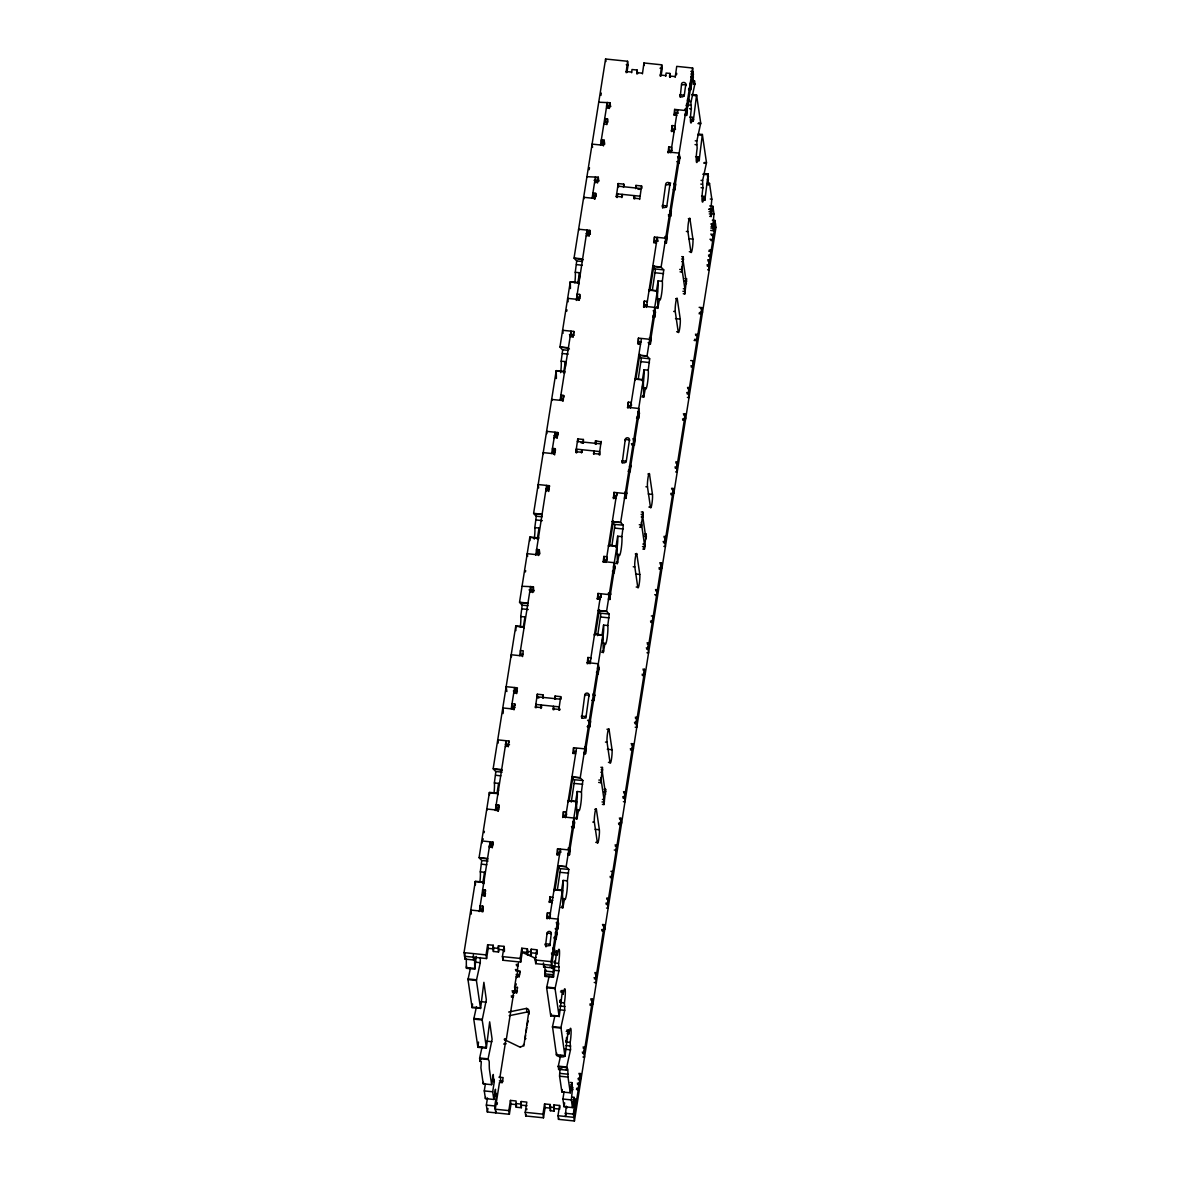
<?xml version="1.0" encoding="UTF-8"?>
<svg xmlns="http://www.w3.org/2000/svg" width="1180" height="1180" viewBox="0 0 1180 1180"><rect width="100%" height="100%" fill="white"/><g stroke="black" fill="none" stroke-linecap="round" stroke-linejoin="round"><path stroke-width="1.5" d="M466.336 958.779L466.321 968.293L474.758 969.163L476.233 956.405M544.968 966.907L544.968 976.435L553.391 977.306L556.739 950.947L557.373 954.856L555.264 954.635M481.307 1061.484L480.909 1067.856L483.24 1083.815L491.662 1084.686L493.284 1074.464L493.565 1081.691L493.963 1079.139L494.317 1081.573L492.694 1091.78L493.83 1099.465L485.408 1098.595L484.272 1090.91L485.408 1083.727M559.94 1069.611L559.556 1075.998L561.872 1091.943L570.309 1092.813L571.917 1082.606L570.338 1082.444M474.862 968.382L466.425 967.615L466.601 966.022M476.469 1006.658L473.77 1019.107L482.192 1019.977L486.322 999.74L483.889 982.321L480.644 1007.897L472.207 1007.13L472.561 1004.033M473.77 1019.107L477.9 1047.324L478.52 1042.058M478.003 1046.542L486.411 1047.515L489.671 1021.836L492.104 1039.256L488.092 1058.844L479.67 1057.973L482.015 1047.235M553.509 976.524L545.057 975.742L545.765 969.65M549.098 976.347L546.62 987.719L550.75 1015.951L551.03 1013.664M550.854 1015.169L559.276 1016.142L562.491 990.448L563.155 994.371A9.956 1.165 -84.1 0 1 565.191 989.696A9.956 1.165 -84.1 0 1 564.409 1002.897L564.748 1010.08L560.942 1027.47L552.52 1026.6L554.88 1015.862M567.093 1033.695L568.937 1033.887L568.317 1029.978L565.073 1055.554C565.5 1058.047 554.054 1057.221 556.812 1053.179M689.71 117.1L692.601 117.395L693.265 121.319L696.584 94.96L691.849 94.474M695.581 156.63L698.383 156.925L699.091 160.819L702.365 134.476L698.162 134.048M701.54 196.16L704.18 196.441L704.829 200.364L708.148 173.991L703.944 173.563M480.644 1007.956L472.118 1007.809L467.988 979.592L470.451 968.205M486.411 1047.515L482.192 1019.977M559.276 1016.142L550.75 1015.951M479.862 882.404A9.956 1.165 -84.1 0 0 480.29 871.843L481.75 860.53L479.154 857.816L487.9 859.011M493.948 793.506A9.956 1.165 -84.1 0 0 494.376 782.945L495.821 771.632L493.24 768.918L502.149 770.275M520.306 627.082A9.956 1.165 -84.1 0 0 520.734 616.521L522.179 605.207L519.598 602.479L528.183 603.526M534.26 539.113A9.956 1.165 -84.1 0 0 534.806 527.622L536.266 516.309L533.685 513.595L542.269 514.627M560.633 372.688A9.956 1.165 -84.1 0 0 561.164 361.183L562.639 350.018L560.043 347.156L568.465 348.041L569.424 349.015M574.822 282.861A9.956 1.165 -84.1 0 0 575.25 272.285L576.71 260.987L574.114 258.258L583.186 259.792M480.54 1008.635L476.41 980.462L480.29 962.659L480.304 957.526M557.521 888.909L560.412 869.38L557.801 865.943L566.223 866.813L568.804 869.409L567.359 880.841A9.956 1.165 -84.1 0 1 566.562 894.042A9.956 1.165 -84.1 0 1 564.527 898.717L562.86 907.981L562.432 890.531M571.268 802.09L574.483 780.732L571.872 777.045L580.309 777.915L582.876 780.511L581.43 791.942A9.956 1.165 -84.1 0 1 580.649 805.144A9.956 1.165 -84.1 0 1 578.613 809.819L576.902 819.082L576.519 801.795L568.082 800.763M597.626 635.651L600.841 614.293L598.245 610.621L606.668 611.491L609.234 614.087L607.803 625.518A9.956 1.165 -84.1 0 1 607.007 638.719A9.956 1.165 -84.1 0 1 604.971 643.395L603.304 652.658L602.877 635.371L594.44 634.309M612.037 544.688L614.928 525.159L612.317 521.722L620.739 522.593L623.32 525.189L621.875 536.62A9.956 1.165 -84.1 0 1 621.078 549.821A9.956 1.165 -84.1 0 1 619.043 554.497L617.376 563.76L616.948 546.473L608.526 545.44M638.395 378.264L641.286 358.735L638.675 355.298L647.097 356.168L649.678 358.764L648.233 370.195A9.956 1.165 -84.1 0 1 647.451 383.397A9.956 1.165 -84.1 0 1 645.401 388.073L643.705 397.336L643.321 380.049L634.884 379.075M652.481 289.366L655.372 269.837L652.761 266.4L661.183 267.27L663.75 269.866L662.319 281.297A9.956 1.165 -84.1 0 1 661.523 294.499A9.956 1.165 -84.1 0 1 659.487 299.174L657.821 308.437L657.393 291.15L648.956 290.088M559.187 1016.777L555.043 988.589L558.966 970.565L558.612 963.367A9.956 1.165 -84.1 0 0 559.409 950.18A9.956 1.165 -84.1 0 0 557.373 954.856M694.46 80.83L694.917 83.765L690.92 102.498L691.362 108.885A9.956 1.165 -84.1 0 0 690.566 122.086A9.956 1.165 -84.1 0 0 692.601 117.395M696.584 94.96L700.714 123.177L696.805 141.216L697.144 148.4A9.956 1.165 -84.1 0 0 696.348 161.601A9.956 1.165 -84.1 0 0 698.383 156.925M559.069 1068.49L558.686 1069.596L558.302 1066.115L566.725 1067.03L570.53 1049.595L570.191 1042.412A9.956 1.165 -84.1 0 0 570.973 1029.211A9.956 1.165 -84.1 0 0 568.937 1033.887M702.365 134.476L706.496 162.707L702.587 180.732L702.926 187.915A9.956 1.165 -84.1 0 0 702.13 201.116A9.956 1.165 -84.1 0 0 704.18 196.441M477.9 1047.324L486.322 1048.194M474.758 969.163L474.537 957.555L473.49 959.989L465.009 959.089L464.035 952.629L475.334 881.268L483.771 882.139M626.89 72.585L628.114 64.93L627.568 61.272L605.576 59L574.055 258.022L582.477 258.892M464.994 953.617L464.566 956.287L486.573 958.558L488.181 948.351L487.65 944.693L493.27 945.269L493.402 951.478L498.55 952.009L498.417 945.814L504.037 946.39L504.435 949.133M483.077 839.54L483.18 838.788M484.139 832.682L484.361 831.34M503.005 713.59L503.329 711.599M525.439 571.946L525.661 570.589M566.739 311.195L566.961 309.839M589.145 169.699L589.469 167.708M600.915 95.418L601.284 93.073M482.738 883.437L484.508 872.271L480.29 871.843M496.987 793.432L498.579 783.373L494.376 782.945M523.345 627.008L524.938 616.948L520.734 616.521M537.254 539.216L539.024 528.05L534.806 527.622M563.612 372.792L565.382 361.626L561.164 361.183M577.875 282.787L579.469 272.728L575.25 272.285M511.22 708.811L514.583 687.542L515.291 692.409L515.837 689.002M519.643 655.623L530.587 586.475L531.31 591.342L529.731 591.18M551.65 453.489L555.028 432.219L555.736 437.087L556.282 433.68M560.072 400.3L571.032 331.152L571.74 336.02L570.161 335.858M592.095 198.166L595.457 176.897L596.18 181.764M600.517 144.978L607.258 102.424L607.966 107.291L608.275 105.374M473.372 954.812L473.46 959.989M483.18 909.765L480.54 909.5L480.88 907.42M498.476 808.625L496.544 808.433L497.119 804.849M515.011 707.617L512.562 707.366L512.784 705.979M539.702 554.04L536.989 553.11L537.549 549.526M555.101 452.25L552.992 452.043L553.332 449.964M563.524 399.061L561.429 398.84L561.99 395.271M595.369 196.913L593.437 196.721L593.983 193.255M604.573 144.447L601.859 143.518L602.346 140.494M607.169 122.44L605.237 122.248L605.783 118.782M489.287 846.503L490.865 846.665L491.47 842.83M531.31 591.342L531.605 589.425M547.845 486.868L547.314 490.275L546.606 485.408L535.735 555.175M571.74 336.02L571.99 334.427M588.289 231.546L587.758 234.953L587.035 230.085L576.268 300.457M482.104 911.919L482.812 906.137L480.009 905.842L480.54 909.5M484.744 896.21L485.378 889.956L482.576 889.676L483.107 893.319L485.555 893.57M492.252 847.874L492.96 842.092L481.72 840.927L482.045 843.051M498.181 811.309L498.83 805.07L496.013 804.775L496.544 808.433M508.255 746.822L508.964 741.025L497.739 739.86L498.211 743.105M514.126 709.8L514.834 704.003L512.017 703.708L512.562 707.366M516.678 693.619L517.4 687.837L506.161 686.672L506.869 691.539M522.548 656.596L523.256 650.814L520.454 650.519L520.985 654.163L523.271 654.399M532.696 592.552L533.404 586.77L522.268 586.283M538.552 555.529L539.26 549.747L536.457 549.452L536.989 553.11M548.7 491.485L549.408 485.703L538.169 484.538L538.67 487.959M554.63 454.92L555.279 448.68L552.461 448.385L552.992 452.043M557.122 438.296L557.83 432.514L546.606 431.349L546.93 433.621M562.993 401.274L563.701 395.492L560.884 395.197L561.429 398.84M573.126 337.229L573.834 331.447L562.609 330.282L563.052 333.32M578.997 300.207L579.705 294.425L576.902 294.13L577.433 297.773L579.881 298.038M589.145 236.162L589.852 230.38L578.613 229.215L578.775 230.351M595 199.14L595.708 193.358L592.906 193.063L593.437 196.721M597.567 182.974L598.275 177.192L587.139 176.705M603.423 145.951L604.13 140.169L601.328 139.874L601.859 143.518M606.8 124.682L607.508 118.885L604.691 118.59L605.237 122.248M609.352 108.501L610.06 102.719L598.939 102.232M485.01 896.166L485.334 894.086M578.997 296.844L579.174 300.31L579.955 296.623M483.048 911.698L483.195 910.739M533.729 591.696L533.404 586.77M590.325 234.348L589.852 230.38M598.762 181.16L598.275 177.192M610.547 106.687L610.06 102.719M486.573 958.558L486.042 954.9L487.65 944.693M626.123 72.629L627.568 61.272M493.402 951.478L493.27 945.269M631.669 72.747L631.979 69.517L637.126 70.048L637.657 73.706L636.699 73.603M535.366 707.661L537.298 694.209L542.918 694.799L543.375 697.985M575.84 452.574L577.728 438.886L583.348 439.476L583.525 440.612M616.255 197.016L618.173 183.564L623.792 184.154L624.028 185.747M498.55 952.009L498.417 945.814M536.31 707.44L536.443 706.643M576.622 452.914L577.005 450.524M617.066 197.591L617.701 193.608M636.89 73.735L637.126 70.048M541.03 708.472L541.296 705.006L541.664 707.513M542.918 694.799L542.608 698.029M581.43 452.928L581.74 449.683L582.138 452.427M583.348 439.476L583.112 443.164M621.875 197.606L622.17 194.361L622.435 196.19M623.792 184.154L623.483 187.384M537.239 954.06L536.797 949.782L531.192 949.192L531.31 955.402L527.534 955.004L527.401 948.809L521.781 948.219L522.312 951.877L520.705 962.084L502.96 960.255L502.415 956.596L504.037 946.39M642.436 73.868L643.956 62.968L661.7 64.811L662.231 68.455L661.021 76.11M483.24 1083.815L483.461 1082.37M502.96 960.255L503.255 958.337M504.317 951.64L504.45 950.829M485.408 1098.595L485.629 1097.164M550.544 1106.958L550.19 1104.524L544.57 1103.934L545.116 1107.592L543.493 1117.799L525.749 1115.97L525.218 1112.312L526.826 1102.105L521.206 1101.515L521.339 1107.725L516.191 1107.194L516.058 1100.984L510.439 1100.409L510.984 1104.052L509.362 1114.274L487.355 1111.988L486.352 1105.1L487.488 1097.916M487.355 1111.988L487.93 1108.448M553.199 709.74L553.464 706.274L553.966 709.696M561.061 699.15L560.707 696.643L555.087 696.053L554.777 699.298M593.599 454.182L593.909 450.952L594.307 453.68M601.24 441.999L595.517 440.73L595.251 444.196M634.044 198.859L634.339 195.615L634.811 198.815M641.905 188.269L641.581 185.983L635.961 185.408L635.651 188.653M493.83 1099.465L495.438 1089.258L495.63 1095.881L496.043 1093.329L496.397 1095.763L494.774 1105.97L495.792 1112.873L496.057 1111.191M500.836 1080.954L500.128 1076.086L505.999 1039.064L504.421 1038.902M504.598 1040.111L506.176 1040.273L512.976 997.307L513.61 990.979L512.032 990.817M517.268 977.232L517.784 964.591L516.206 964.429M517.415 990.979L515.129 990.743L514.598 987.085L516.353 976.022L519.259 976.996M516.383 965.653L517.961 965.815L518.389 963.131M558.774 710.08L560.707 696.643M599.248 454.993L601.136 441.32M639.663 199.435L641.581 185.983M497.119 1104.495L497.385 1102.813M514.746 993.177L515.409 989.002M516.014 985.212L516.221 983.825M520.705 962.084L520.159 958.44L521.781 948.219M660.254 76.154L661.7 64.811M559.718 709.859L559.851 709.062M516.692 993.162L517.4 987.38L514.598 987.085M519.156 976.317L519.967 971.214L515.749 970.771M527.534 955.004L527.401 948.809M665.8 76.287L666.11 73.042L669.886 73.44L670.402 77.246M531.31 955.402L531.192 949.192M669.591 76.671L669.886 73.44M509.362 1114.274L508.831 1110.616L510.439 1100.409M556.267 922.509L558.376 922.731L551.635 965.284L535.72 963.647L535.189 959.989L536.797 949.782M675.211 77.261L676.73 66.36L692.645 68.012L693.427 83.308L694.43 80.83M535.72 963.647L536.325 959.812M676.494 74.797L676.73 73.367M523.832 1046.041L528.847 1011.245A2.847 2.567 -8.3 0 0 526.442 1008.399L508.639 1012.042M525.13 1038.946L525.601 1035.258M526.133 1031.895L526.841 1027.441M527.195 1025.199L527.903 1020.73L528.05 1021.762M516.191 1107.194L516.516 1105.114M546.709 918.601L547.417 912.819L550.219 913.099L550.455 914.707M549.26 902.435L549.983 896.638L552.889 897.626M556.916 855.013L557.565 848.774L568.79 849.939L569.512 854.807L567.919 854.63M562.712 817.534L563.421 811.752L566.238 812.047L566.636 814.775M572.861 753.504L573.569 747.707L584.793 748.872L585.516 753.74L583.938 753.577M587.212 663.735L587.861 657.496L590.664 657.776L590.826 658.927M597.287 599.234L597.995 593.452L609.234 594.617L609.942 599.47L608.364 599.307M603.157 562.211L603.865 556.429L606.668 556.709L607.11 559.689M613.364 498.624L613.998 492.385L625.238 493.55L625.946 498.417L624.368 498.24M627.583 407.956L628.291 402.174L631.108 402.454L631.536 405.419M637.731 343.911L638.439 338.129L649.678 339.28L650.387 344.147L648.808 343.985M643.661 307.346L644.295 301.106L647.112 301.387L647.245 302.301M653.735 242.844L654.443 237.062L665.682 238.227L666.39 243.08L664.812 242.918M668.057 152.869L668.736 146.851L671.538 147.131L672.01 150.332M671.435 131.585L672.099 125.567L674.916 125.862L675.447 129.505L672.644 129.225L672.099 125.567M673.957 115.183L674.665 109.401L685.904 110.566L686.613 115.419L685.034 115.257M547.594 918.704L547.417 912.819M550.205 902.213L549.983 896.638M557.683 854.969L557.565 848.774M563.701 816.988L563.421 811.752M573.746 753.592L573.569 747.707M587.979 663.691L587.861 657.496M598.275 598.688L597.995 593.452M604.042 562.314L603.865 556.429M614.131 498.579L613.998 492.385M628.527 407.734L628.291 402.174M638.616 344.014L638.439 338.129M644.428 307.302L644.295 301.106M654.679 242.623L654.443 237.062M668.913 152.722L668.736 146.851M672.29 131.452L672.644 129.225M674.901 114.962L674.665 109.401M545.558 945.652L547.063 933.1A2.139 1.918 -8.3 0 1 549.467 931.404A2.139 1.918 -8.3 0 1 551.267 933.542L551.37 934.221M685.978 85.639L685.772 84.282A1.608 1.446 -8.3 0 0 685.565 83.338L684.857 82.733A2.537 2.286 -8.3 0 0 682.748 82.585L682.07 82.969A1.608 1.446 -8.3 0 0 681.568 83.839L680.196 97.306M521.339 1107.725L521.206 1101.515M543.449 962.924L543.685 967.246L544.541 964.842M545.986 946.876L546.134 945.977M555.013 889.897L558.819 865.84M569.025 801.397L572.993 776.396M595.443 634.648L599.396 609.632M609.47 546.075L613.423 521.073M635.873 379.326L639.84 354.31M649.9 290.752L653.868 265.751M545.676 945.8L545.367 943.749L549.585 944.177L549.821 945.77L551.267 933.542L547.063 933.1L547.196 934.014M685.772 84.282L684.179 96.141M525.749 1115.97L525.97 1114.525M526.737 1109.746L526.885 1108.787M561.547 890.458L563.14 880.413L567.359 880.841M575.634 801.559L577.226 791.514L581.43 791.942M601.992 635.135L603.585 625.09L607.803 625.518M615.901 547.358L617.671 536.192L621.875 536.62M642.259 380.934L644.029 369.753L648.233 370.195M656.508 290.914L658.101 280.855L662.319 281.297M552.107 968.116L551.104 961.641L562.403 890.281L553.981 889.41M692.645 68.012L661.11 267.034L652.688 266.164M551.591 954.369L553.7 954.591L554.512 949.487L554.335 948.263L552.756 948.101M554.084 938.631L556.193 938.838L557.004 933.734L556.827 932.525L555.249 932.362M555.116 928.778L557.742 929.058L558.553 923.955L557.845 919.087L546.606 917.922M569.512 854.807L570.132 848.479L568.023 848.258M572.167 827.829L573.746 827.991L574.557 822.888L573.849 818.02L562.609 816.855M585.516 753.74L586.327 748.622L586.15 747.412L584.557 747.25M587.124 726.659L589.764 726.924L590.561 721.821L590.384 720.597L587.581 720.316M591.829 700.33L593.938 700.537L594.75 695.433L594.573 694.224L592.994 694.061M596.608 673.574L598.186 673.736L598.998 668.632L598.275 663.765L587.05 662.6M609.942 599.47L610.576 593.157L608.467 592.935M612.612 572.506L614.19 572.669L615.001 567.565L614.293 562.698L603.054 561.533M625.946 498.417L626.757 493.299L626.58 492.09L625.002 491.927M628.085 471.38L630.194 471.602L630.828 465.274M631.743 444.949L634.383 445.214L635.002 438.901L632.908 438.68M636.522 418.192L638.616 418.413L639.427 413.31L638.719 408.442L627.48 407.277M650.387 344.147L651.198 339.044L651.021 337.834L649.428 337.672M653.056 317.184L654.635 317.346L655.446 312.243L654.723 307.375L643.498 306.21M666.39 243.08L667.025 236.767L664.915 236.546M668.529 216.058L670.638 216.279L671.273 209.952M673.234 189.729L674.812 189.892L675.624 184.788L675.447 183.578L673.869 183.402M677.482 162.929L679.061 163.091L679.872 157.972L679.164 153.12L667.924 151.954M686.613 115.419L687.247 109.106L685.138 108.885M686.052 105.418L688.161 105.64L688.973 100.536L688.796 99.312L687.468 99.179M688.545 89.68L690.654 89.886L691.465 84.783L691.288 83.573L689.71 83.411M543.493 1117.799L542.962 1114.156L544.57 1103.934M600.856 767.28L602.434 767.442L600.768 782.65L598.658 782.429M641.286 511.958L642.879 512.12L641.212 527.327L639.634 527.165M681.73 256.635L683.308 256.798L681.642 272.005L680.064 271.843M600.768 782.65L601.166 780.098L598.835 780.054M602.434 767.442L602.39 772.428L600.812 772.266M641.212 527.327L641.61 524.775L639.265 524.731M642.879 512.12L642.82 517.106L641.242 516.943M681.642 272.005L682.055 269.453L679.71 269.409M683.308 256.798L683.264 261.783L681.686 261.621M559.954 1107.932L559.6 1105.498L553.981 1104.908L554.113 1111.118L550.323 1110.719L550.19 1104.524M550.323 1110.719L550.647 1108.654M554.113 1111.118L553.981 1104.908M602.39 804.377L603.968 804.539L604.027 799.553L602.434 799.391M604.057 789.184L605.635 789.346L605.237 791.898L603.659 791.736M642.835 549.054L644.413 549.216L644.457 544.231L642.879 544.069M644.501 533.861L646.08 534.024L645.667 536.576L644.088 536.413M683.279 293.731L684.857 293.894L684.902 288.908L683.323 288.746M684.931 278.539L686.524 278.701L686.111 281.253L684.533 281.091M603.968 804.539L605.635 789.346M644.413 549.216L646.08 534.024M684.857 293.894L686.524 278.701M712.322 220.203L714.962 220.468L715.965 227.371L574.424 1121L558.509 1119.348L557.978 1115.705L559.6 1105.498M561.872 1091.943L562.255 1089.553M558.509 1119.348L558.745 1117.917M572.506 1097.223L574.085 1097.385L572.462 1107.607L564.04 1106.722L562.919 1099.037L564.055 1091.869M564.04 1106.722L564.645 1102.902M565.825 1114.245L565.471 1116.472L566.135 1106.058M566.769 1108.285L567.005 1106.796M709.003 211.663L710.581 211.825L711.835 199.184L709.505 183.284L708.221 185.113L708.148 173.991M570.619 1089.656L572.197 1089.819L571.917 1082.606M710.581 211.825L710.98 209.273L709.401 209.111M572.197 1089.819L572.61 1087.267L571.017 1087.105M709.682 216.338L711.26 216.501L710.98 209.273M572.462 1107.607L571.341 1099.908L572.61 1087.267M711.26 216.501L712.882 206.279L709.726 205.954M711.157 226.457L712.75 226.619L714.003 213.964L712.882 206.279M573.097 1101.294L574.675 1101.456L574.276 1104.008L574.085 1097.385M712.75 226.619L713.148 224.067L711.57 223.905M710.699 230.41L713.34 230.69L713.148 224.067M574.424 1121L573.421 1114.112L574.675 1101.456M713.34 230.69L714.962 220.468M574.203 1105.277L575.781 1105.439L576.415 1099.111L574.306 1098.89M576.43 1089.494L578.274 1089.686L578.908 1083.373L577.33 1083.211M578.244 1079.744L579.823 1079.907L580.457 1073.579L578.879 1073.417M582.964 1057L584.543 1057.162L583.82 1052.309L584.631 1047.191L583.053 1047.029M590.044 1005.272L591.623 1005.434L592.257 999.106L590.664 998.944M594.219 982.483L596.328 982.704L595.62 977.837L596.431 972.733L594.853 972.571M601.83 930.799L603.408 930.961L604.042 924.648L602.464 924.471M606.55 908.069L608.128 908.231L607.42 903.364L608.216 898.26L606.638 898.098M610.252 877.61L611.845 877.773L612.464 871.445L610.886 871.283M616.019 851.385L616.653 845.072L615.075 844.91M618.689 824.422L620.267 824.584L620.901 818.256L619.308 818.094M623.394 801.677L624.972 801.84L624.264 796.987L625.076 791.869L623.497 791.706M630.474 749.949L632.052 750.111L632.687 743.784L631.108 743.621M635.194 727.219L636.772 727.382L636.064 722.514L636.861 717.411L635.283 717.234M642.274 675.476L643.852 675.639L644.487 669.311L642.908 669.149M646.979 652.747L648.572 652.909L647.85 648.041L648.661 642.938L647.082 642.775M650.696 622.288L652.275 622.45L652.909 616.122L651.331 615.96M656.464 596.062L657.083 589.749L655.505 589.572M659.119 569.099L660.697 569.262L661.331 562.934L659.753 562.772M663.839 546.355L665.417 546.517L664.709 541.65L665.505 536.546L663.927 536.384M670.919 494.626L672.497 494.789L673.131 488.461L671.553 488.299M675.624 471.897L677.217 472.059L676.494 467.192L677.305 462.073L675.727 461.911M682.719 420.154L684.297 420.316L684.916 413.988L683.338 413.826M687.424 397.424L689.002 397.586L688.294 392.719L689.105 387.615L687.527 387.453M691.141 366.965L692.719 367.128L693.353 360.8L690.713 360.534M694.091 340.445L696.893 340.74L697.528 334.412L695.418 334.206M699.032 313.718L701.141 313.939L701.775 307.611L699.135 307.331M707.646 269.763L709.224 269.925L708.516 265.058L709.327 259.954L707.735 259.792M708.664 256.326L710.242 256.488L710.876 250.16L709.298 249.998M710.891 240.543L712.735 240.735L713.369 234.422L710.729 234.142M480.024 1061.454L479.655 1058.017M491.662 1084.686L489.361 1068.933C488.918 1060.466 489.906 1062.546 488.077 1058.888M555.043 988.589L546.62 987.719M556.532 1055.466L552.505 1026.63M564.955 1056.336L560.942 1027.5M570.309 1092.813L567.993 1077.075C567.565 1068.549 568.524 1070.747 566.725 1067.03M476.528 979.813L468.106 978.913M555.161 987.955L546.738 987.04M558.302 1066.115L560.662 1055.377M465.51 957.747L465.068 959.119M498.55 810.38L498.122 807.489M480.821 1059.153L480.068 1061.454M552.181 968.087L553.14 965.653L553.391 977.306M509.17 1015.7L526.973 1012.057A2.847 2.567 -8.3 0 1 529.26 1013.694M626.241 64.738L628.114 64.93M660.018 68.219L662.231 68.455M690.831 71.42L693.176 71.656L686.436 114.209L685.034 114.062M690.92 73.942L693.545 74.222M690.816 76.803L693.442 77.069M625.961 71.493L631.566 72.069M636.728 72.6L642.333 73.189M660.077 75.019L665.697 75.594M669.488 75.992L675.108 76.567M670.432 77.084L669.694 77.364M691.923 80.83L694.548 81.096M692.011 81.435L694.12 81.656M693.353 83.5L694.932 83.662M693.221 84.178L694.814 84.341M689.887 84.621L691.465 84.783M685.727 84.591L681.612 84.842M688.633 88.485L690.477 88.677L690.654 89.886M692.262 95.3L696.48 95.742M687.394 100.374L688.973 100.536M689.474 101.303L691.052 101.465M686.406 104.253L687.984 104.415L688.161 105.64M689.253 105.079L690.831 105.241M689.518 108.693L691.362 108.885M684.784 110.05L687.424 110.315M606.387 105.934L610.606 106.362M675.196 113.044L678.013 113.339M609.264 107.823L606.55 108.221M673.854 114.504L676.76 115.478M692.144 119.549L693.722 119.711M691.038 120.832L693.147 121.053M698.604 122.971L700.714 123.177M697.955 123.59L700.596 123.871M606.697 123.989L603.983 124.387M671.287 130.67L674.208 131.644M698.044 134.83L702.262 135.258M695.256 140.818L696.834 140.981M695.035 144.594L696.613 144.757M669.267 150.494L672.069 150.789M603.334 145.273L592.095 144.108L592.567 147.353M677.586 156.542L679.695 156.763L666.213 241.87L664.812 241.723M696.879 158.961L699.504 159.226M677.763 157.766L679.872 157.972M696.82 160.347L698.944 160.672M704.386 162.486L706.496 162.707M703.737 163.106L706.378 163.386M676.774 161.645L678.884 161.867L679.061 163.091M702.779 174.227L708.044 174.773M707.469 176.454L708.546 176.646M707.366 179.301L708.428 179.404M701.038 180.334L702.616 180.496M707.425 183.225L709.534 183.446M707.513 183.829L709.092 183.992M700.817 184.109L702.395 184.272M668.603 182.871L670.712 183.077M668.78 184.08L669.827 184.183M674.046 184.626L675.624 184.788M701.082 187.723L702.926 187.915M594.071 180.348L598.806 180.835M597.464 182.295L594.75 182.679M617.789 186.13L641.197 188.549M637.893 189.198L639.649 189.39M710.257 199.022L711.835 199.184M702.661 198.476L705.286 198.742M702.601 199.863L704.711 200.084M639.988 196.205L616.58 193.786L617.052 197.031M616.152 196.337L621.772 196.913M633.94 198.181L639.56 198.756M708.649 209.229L710.227 209.406M594.897 198.461L583.672 197.296L583.908 198.904M709.726 211.338L711.304 211.515M712.425 213.801L714.003 213.964M709.327 213.905L710.906 214.067M669.871 211.014L671.45 211.176M668.352 214.849L670.461 215.055L670.638 216.279M688.368 218.669L689.946 218.831L692.911 239.097A7.11 0.826 -84.1 0 1 692.35 248.523A7.11 0.826 -84.1 0 1 690.89 251.871L689.312 251.709M713.089 223.477L715.434 223.713L708.693 266.267L707.292 266.134M710.803 224.023L712.381 224.185M711.806 225.542L713.384 225.705M714.785 227.239L715.965 227.371M710.876 228.035L712.986 228.256M686.347 231.428L687.925 231.59L690.89 251.871M711.437 235.41L713.546 235.631L713.369 234.422M709.918 239.245L712.558 239.525M688.692 238.67L692.911 239.097M665.092 237.77L667.202 237.977M586.165 233.596L590.384 234.024M654.974 240.705L657.791 241M589.041 235.484L586.327 235.882M653.632 242.166L656.537 243.139M708.678 251.133L711.053 251.384L710.876 250.16M708.487 255.101L710.065 255.264M707.926 261.001L709.505 261.163L709.327 259.954M681.568 259.01L683.663 259.231M706.938 264.895L708.516 265.058M576.71 260.987L582.477 261.459M655.328 268.996L663.75 269.866M576.46 264.63L582.256 265.235M655.106 272.772L663.529 273.642M684.769 280.914L686.878 281.135M682.91 291.298L684.489 291.46M578.716 282.595L570.294 281.725L559.969 346.92L568.391 347.79M648.941 289.867L657.363 290.737L647.038 355.932L638.616 355.062M570.324 281.991L578.76 283.053L578.775 284.115M675.698 298.658L677.276 298.835L680.24 319.102A7.11 0.826 -84.1 0 1 679.68 328.527A7.11 0.826 -84.1 0 1 678.22 331.875L676.642 331.713M656.596 298.865L659.487 299.174M700.551 308.688L701.952 308.821L688.471 393.928L687.07 393.796M644.841 304.75L647.289 305.001M578.053 298.54L579.631 298.702M656.7 306.667L658.278 306.83M578.893 299.528L567.654 298.363L568.155 301.785M700.905 312.317L702.484 312.479L701.775 307.611M577.477 299.868L579.056 300.03M656.11 308.01L657.688 308.172M699.386 312.553L700.964 312.715M673.677 311.431L675.255 311.594L678.22 331.875M653.159 310.797L655.254 311.019L650.21 342.938L648.1 342.716M653.853 312.081L655.446 312.243M652.865 315.96L654.457 316.122L654.635 317.346M675.506 318.615L680.24 319.102M695.595 335.415L697.705 335.636L697.528 334.412M694.607 339.309L696.716 339.53M649.62 338.881L651.198 339.044M569.453 334.589L574.38 335.091M638.97 341.772L641.079 341.994M573.038 336.551L570.324 336.949M637.628 343.233L640.534 344.206M562.609 349.767L568.406 350.357M641.256 357.894L649.678 358.764M690.964 365.741L692.542 365.903M562.388 353.528L568.17 354.133M641.02 361.67L649.443 362.54M564.645 371.494L556.223 370.623L533.611 513.344L542.033 514.215M634.855 378.75L643.277 379.636L620.68 522.356L612.258 521.486M556.237 370.859L564.674 371.951L564.689 373.013M687.704 388.663L689.282 388.825L689.105 387.615M642.51 387.763L645.401 388.073M686.716 392.557L688.294 392.719M642.613 395.566L644.192 395.728M642.023 396.908L643.631 397.159M628.822 405.817L630.754 406.023M562.889 400.595L551.65 399.43L551.827 400.566M683.677 415.065L685.108 415.213L676.671 468.401L675.27 468.253M637.849 411.938L639.25 412.086L625.769 497.193L624.368 497.046M637.849 413.133L639.427 413.31M684.061 418.694L685.639 418.856L684.916 413.988M682.542 418.944L684.12 419.106M636.861 417.027L638.439 417.189L638.616 418.413M633.085 439.889L635.179 440.111M553.981 435.7L557.491 436.069M631.389 443.709L634.191 444.005L634.383 445.214M557.019 437.618L554.216 437.323L554.379 438.459M577.345 441.453L600.753 443.872M581.076 442.839L583.54 443.09M575.707 451.66L581.327 452.235M593.496 453.503L599.115 454.079M554.379 450.45L553.273 450.332L553.833 454.182M675.904 463.135L677.482 463.298L677.305 462.073M554.467 453.784L543.228 452.619L543.39 453.769M674.916 467.029L676.494 467.192M629.427 466.336L631.005 466.498M628.439 470.215L630.017 470.392L630.194 471.602M647.923 473.991L649.501 474.154L652.466 494.42A7.11 0.826 -84.1 0 1 651.906 503.845A7.11 0.826 -84.1 0 1 650.446 507.194L648.867 507.031M645.903 486.75L647.481 486.912L650.446 507.194M671.907 489.538L673.308 489.685L664.886 542.874L663.455 542.726M672.261 493.166L673.839 493.329L673.131 488.461M670.742 493.402L672.32 493.565M648.263 493.992L652.466 494.42M624.648 493.093L626.757 493.299M545.735 488.918L549.246 489.272M614.544 496.028L616.639 496.249M548.597 490.806L545.794 490.511L545.927 491.426M613.202 497.488L616.108 498.462M641.124 514.332L643.233 514.554M536.251 516.191L542.048 516.781M614.898 524.436L623.32 525.189M536.03 519.952L542.343 520.616M614.662 528.094L623.084 528.965M664.104 537.608L665.697 537.77L665.505 536.546M644.855 536.295L646.433 536.457M663.13 541.487L664.709 541.65M642.481 546.62L644.059 546.783M538.287 537.918L529.85 537.048L519.525 602.243L527.962 603.113M608.497 545.19L616.919 546.06L606.594 611.255L598.172 610.385M529.879 537.343L538.316 538.375L538.331 539.437M635.253 553.995L636.831 554.158L639.796 574.424A7.11 0.826 -84.1 0 1 639.236 583.849A7.11 0.826 -84.1 0 1 637.775 587.198L636.197 587.035M616.683 554.246L619.043 554.497M660.107 564.01L661.508 564.143L648.027 649.251L646.625 649.118M604.396 560.072L607.022 560.352M537.608 553.863L538.67 553.966M616.255 561.99L617.833 562.152M538.449 554.851L527.224 553.686L527.622 556.429M659.945 567.58L662.039 567.801L661.331 562.934M615.665 563.332L617.243 563.494M658.942 567.875L660.52 568.037M633.232 566.754L634.811 566.916L637.775 587.198M613.246 566.179L614.824 566.341L609.765 598.26L608.364 598.113M613.423 567.403L615.001 567.565M612.435 571.282L614.013 571.445L614.19 572.669M635.592 573.996L639.796 574.424M655.682 590.797L657.26 590.959L657.083 589.749M654.694 594.691L656.272 594.853M608.113 594.101L610.753 594.366M529.024 589.912L533.935 590.413M598.525 597.095L601.343 597.39M532.593 591.873L529.879 592.272M597.183 598.555L600.104 599.529M522.179 605.207L527.962 605.679M600.812 613.216L609.234 614.087M650.519 621.064L652.098 621.226M521.944 608.851L528.256 609.514M600.591 616.993L609.013 617.863M524.2 626.816L515.778 625.946L493.166 768.667L501.603 769.537M594.41 634.088L602.847 634.958L580.236 777.679L571.813 776.809M515.808 626.211L524.23 627.273L524.259 628.335M647.26 643.985L648.838 644.147L648.661 642.938M602.331 643.115L604.971 643.395M646.271 647.879L647.85 648.041M602.169 650.888L603.747 651.05M601.594 652.23L603.172 652.393M588.392 661.139L590.664 661.375M522.445 655.918L511.22 654.753L511.515 656.803M643.248 670.388L644.663 670.535L636.241 723.724L634.84 723.576M597.404 667.26L598.821 667.408L585.339 752.516L583.923 752.368M597.419 668.47L598.998 668.632M643.616 674.016L645.195 674.178L644.487 669.311M642.097 674.267L643.675 674.429M596.431 672.349L598.009 672.512L598.186 673.736M593.171 695.271L594.75 695.433M513.359 691.008L517.4 691.421M516.589 692.94L513.875 693.339M536.915 696.775L560.323 699.194M538.876 697.97L537.829 697.867L537.298 694.209M535.278 706.982L540.897 707.558M553.066 708.826L558.671 709.401M635.46 718.458L637.053 718.62L636.861 717.411M514.023 709.106L502.783 707.941L503.27 711.186M634.486 722.352L636.064 722.514M588.466 721.6L590.561 721.821M587.994 725.538L589.587 725.715L589.764 726.924M606.963 729.255L609.072 729.476L612.037 749.743A7.11 0.826 -84.1 0 1 611.461 759.168A7.11 0.826 -84.1 0 1 610.016 762.516L608.438 762.354M605.458 742.073L607.051 742.235L610.016 762.516M631.462 744.86L632.864 745.008L624.441 798.196L623.025 798.049M631.816 748.489L633.395 748.651L632.687 743.784M630.297 748.725L631.875 748.887M607.287 749.256L612.037 749.743M584.734 748.459L586.327 748.622M505.291 744.241L509.509 744.669M574.1 751.35L576.209 751.572M508.167 746.129L505.453 746.527M572.757 752.811L575.663 753.784M601.21 769.714L602.788 769.876M495.807 771.514L502.134 772.163M574.468 779.759L582.876 780.511M495.585 775.275L500.851 775.821M574.232 783.417L582.654 784.287M623.674 792.931L625.253 793.093L625.076 791.869M604.411 791.618L605.989 791.78M622.686 796.81L624.264 796.987M602.036 801.943L603.614 802.105M497.842 793.24L489.42 792.37L479.095 857.565L487.517 858.435M568.052 800.512L576.489 801.382L566.164 866.577L557.727 865.707M489.449 792.636L497.872 793.698L497.901 794.76M594.808 809.318L596.402 809.48L599.366 829.746A7.11 0.826 -84.1 0 1 598.791 839.172A7.11 0.826 -84.1 0 1 597.346 842.52L595.767 842.358M576.504 809.598L578.613 809.819M619.662 819.333L621.078 819.481L607.597 904.588L606.196 904.44M563.952 815.395L565.884 815.601M497.178 809.185L498.757 809.347M575.811 817.312L577.389 817.475M498.019 810.173L486.779 809.008L486.942 810.159M620.031 822.962L621.609 823.124L620.901 818.256M496.588 810.513L498.196 810.778M575.235 818.654L576.814 818.817M618.512 823.198L620.09 823.36M592.788 822.077L594.366 822.239L597.346 842.52M572.802 821.501L574.38 821.663L569.321 853.583L567.919 853.435M572.979 822.726L574.557 822.888M571.474 826.561L573.569 826.767L573.746 827.991M595.148 829.319L599.366 829.746M615.252 846.119L616.83 846.281L616.653 845.072M614.264 850.013L615.842 850.175M568.214 849.482L570.309 849.688M489.287 845.308L492.798 845.662M558.096 852.417L560.205 852.639M492.149 847.196L489.346 846.901L489.479 847.815M556.754 853.878L559.659 854.851M481.75 860.53L488.048 861.061M560.382 868.657L568.804 869.409M610.075 876.386L611.668 876.548M481.499 864.173L486.765 864.719M560.146 872.315L568.568 873.185M475.363 881.563L483.8 882.596L483.815 883.658M554.01 889.69L562.432 890.738M606.815 899.308L608.408 899.47L608.216 898.26M562.152 898.467L564.527 898.717M605.841 903.202L607.42 903.364M550.514 900.296L552.786 900.532M484.567 895.074L481.868 895.458M549.172 901.756L552.078 902.73M561.739 906.211L563.317 906.373M561.149 907.553L562.727 907.715M547.948 916.462L550.411 916.713M482.015 911.24L470.776 910.075L471.351 914.028M602.803 925.71L604.219 925.858L595.797 979.046L594.396 978.899M556.444 923.734L558.553 923.955M603.172 929.338L604.75 929.501L604.042 924.648M601.653 929.589L603.231 929.752M556.518 927.731L557.742 929.058M555.426 933.572L557.004 933.734M553.907 937.407L556.016 937.628L556.193 938.838M552.933 949.325L554.512 949.487M555.264 951.051L556.842 951.213M554.143 952.334L556.252 952.54M551.414 953.16L553.523 953.366L553.7 954.591M492.871 947.835L498.019 948.366M526.988 951.36L530.779 951.744M488.181 948.351L493.8 948.927M498.948 949.458L504.568 950.033M522.312 951.877L527.932 952.452M531.723 952.85L537.343 953.425M464.035 952.629L486.042 954.9M502.415 956.596L520.159 958.44M535.189 959.989L551.104 961.641M554.172 961.346L554.408 962.939L558.612 963.367M553.892 966.479L559.158 967.025M549.821 967.025L552.447 967.29M543.582 966.981L552.004 967.851M595.03 973.78L596.608 973.942L596.431 972.733M475.23 962.143L480.29 962.659M554.187 970.299L558.922 970.801M544.688 971.007L553.125 971.892M515.395 969.532L516.973 969.694M594.042 977.674L595.62 977.837M544.585 973.869L553.022 974.739M516.117 974.4L519.805 974.783M467.988 979.592L476.41 980.462M561.046 990.566L562.624 990.728M560.456 991.893L562.034 992.056M512.385 992.041L516.604 992.483M591.018 1000.183L592.434 1000.33L583.997 1053.519L582.581 1053.371M512.74 995.684L513.802 995.787M591.387 1003.811L592.965 1003.974L592.257 999.106M511.22 995.92L512.799 996.082M589.867 1004.047L591.446 1004.224M511.397 997.13L512.976 997.307M559.88 1000.33L560.19 1002.454L564.409 1002.897M559.674 1005.994L564.94 1006.54M481.012 1001.658L486.072 1002.174M558.922 1009.711L564.704 1010.316M473.888 1018.429L482.31 1019.299M552.402 1027.234L560.825 1028.105M566.828 1030.081L568.406 1030.243M566.238 1031.409L567.816 1031.586M565.81 1040.908L565.972 1041.969L570.191 1042.412M565.987 1045.569L570.722 1046.055M583.23 1048.253L584.808 1048.415L584.631 1047.191M486.794 1041.173L491.853 1041.689M564.704 1049.227L570.5 1049.831M503.609 1044.005L505.188 1044.167M582.242 1052.147L583.82 1052.309M556.65 1054.684L565.073 1055.554M479.552 1058.622L487.974 1059.493M558.184 1066.75L566.621 1067.62M558.996 1068.77L562.167 1069.095M565.854 1069.478L567.433 1069.64M558.568 1069.316L566.99 1070.186M579.233 1074.656L580.634 1074.803L573.893 1117.357L557.978 1115.705M559.674 1073.358L568.096 1074.228M559.571 1076.204L567.993 1077.075M578.539 1078.181L581.165 1078.446L580.457 1073.579M578.067 1078.52L579.646 1078.682M577.507 1084.42L579.085 1084.582L578.908 1083.373M498.904 1077.163L503.123 1077.591L502.311 1082.694L499.494 1082.414L495.261 1109.215L508.831 1110.616M570.692 1084.877L572.271 1085.04M570.294 1087.429L571.872 1087.591M576.519 1088.314L578.097 1088.476M499.435 1080.806L502.946 1081.175M571.385 1089.538L572.964 1089.7M572.861 1099.657L574.439 1099.819M484.272 1090.91L492.694 1091.78M562.919 1099.037L571.341 1099.908M574.749 1100.144L576.592 1100.335L576.415 1099.111M572.462 1102.208L574.041 1102.371M573.451 1103.728L575.029 1103.89M572.698 1103.846L575.604 1104.215M515.66 1103.536L520.808 1104.082M549.792 1107.076L553.567 1107.46M510.984 1104.052L516.25 1104.598M521.752 1105.173L527.018 1105.719M545.116 1107.592L550.381 1108.138M554.512 1108.566L559.777 1109.112M486.352 1105.1L494.774 1105.97M564.999 1113.242L573.421 1114.112M525.218 1112.312L542.962 1114.156M522.386 952.452L534.466 957.806A2.847 2.567 -8.3 0 0 536.325 957.423M504.288 1039.551L520.483 1047.383M504.819 1043.208L506.161 1043.799M677.925 112.734L677.468 109.681L670.815 152.854M674.635 188.682L674.812 189.892M682.91 259.349L686.465 283.687M669.989 185.275L669.886 184.596A2.139 1.918 -8.3 0 0 668.087 182.458A2.139 1.918 -8.3 0 0 665.682 184.154L662.541 207.031M681.701 267.019L685.255 291.342M693.353 360.8L693.53 362.024M665.771 184.847L669.886 184.596L666.685 207.016M643.956 62.968L644.324 65.475M662.57 207.252L662.703 208.167M657.835 241.31L657.26 237.342L646.433 307.405M635.961 185.408L636.359 188.151M605.576 59L605.945 61.508M641.33 339.029L630.385 408.177M618.173 183.564L618.674 186.986M607.508 118.885L607.98 122.086M604.13 140.169L604.676 143.812M595.708 193.358L596.18 196.544M642.466 514.672L646.035 539.009M593.702 195.01L594.263 198.859M629.589 440.833L629.456 439.919A2.139 1.918 -8.3 0 0 627.642 437.78A2.139 1.918 -8.3 0 0 625.238 439.476L622.199 463.032M641.256 522.342L644.811 546.665M652.909 616.122L653.086 617.347M625.4 440.627L625.238 439.476L629.456 439.919L626.182 461.882M617.17 495.113L616.816 492.68L605.945 562.432M579.705 294.425L579.97 296.239M600.015 454.772L599.543 451.527L576.135 449.108L576.607 452.353M595.517 440.73L596.062 444.388M573.834 331.447L574.07 333.04M601.21 596.475L600.812 593.732L589.985 663.794M577.728 438.886L578.171 441.851M563.701 395.492L563.937 397.085M557.83 432.514L558.17 434.786M593.761 699.327L593.938 700.537M555.279 448.68L555.5 450.273M602.036 769.994L605.591 794.332M589.115 695.92L589.012 695.241A2.139 1.918 -8.3 0 0 587.212 693.102A2.139 1.918 -8.3 0 0 584.793 694.799L581.725 718.133M600.812 777.664L604.381 801.987M612.464 871.445L612.641 872.669M584.926 695.713L584.793 694.799L589.012 695.241L585.87 718.119M549.408 485.703L549.541 486.617M576.46 748.607L565.515 817.755M539.26 549.747L539.806 553.391M559.571 710.095L559.099 706.85L535.705 704.431L536.177 707.676M555.087 696.053L555.544 699.253M560.854 852.403L560.367 849.069L549.497 918.822M514.834 704.003L515.07 705.596M512.828 705.655L513.389 709.505M508.964 741.025L509.17 742.397M506.869 745.598L506.161 740.73L495.29 810.498M534.466 957.806L534.599 958.721M498.83 805.07L499.228 807.798M528.847 1011.245L529.215 1013.753M526.442 1008.399L526.973 1012.057M519.967 971.214L520.203 972.807M517.784 964.591L517.961 965.815M516.353 976.022L516.589 977.615M517.4 987.38L517.533 988.294M492.96 842.092L493.299 844.364M513.61 990.979L513.89 992.882M490.865 846.665L490.157 841.797L479.287 911.565M485.378 889.956L485.585 891.328M505.999 1039.064L506.176 1040.273M482.812 906.137L483.225 908.865M570.324 282.02L570.442 288.554M515.808 626.241L515.881 630.651M554.01 889.735L554.025 890.915M529.879 537.372L529.953 540.691M475.363 881.593L475.422 884.912M568.082 800.866L568.111 802.017M489.449 792.724L489.494 794.951M634.884 379.178L634.914 380.27M608.526 545.602L608.556 546.694M648.971 290.31L648.985 291.372M594.455 634.53L594.469 635.592M556.252 371.081L556.385 378.515M538.567 553.228L538.611 555.352M483.962 892.154L484.036 896.387M523.596 1044.433A2.847 2.567 -8.3 0 1 520.38 1046.704M525.956 1038.666A9.956 8.968 -8.3 0 1 525.071 1038.607M555.279 954.428A9.956 1.165 -84.1 0 1 555.22 955.372M554.644 961.243A9.956 1.165 -84.1 0 1 554.408 962.939M560.559 999.829A9.956 1.165 -84.1 0 1 560.19 1002.454M566.548 1037.397A9.956 1.165 -84.1 0 1 565.972 1041.969M563.14 880.413A9.956 1.165 -84.1 0 1 562.226 894.381M577.226 791.514A9.956 1.165 -84.1 0 1 576.43 804.701M607.051 742.235A7.11 0.826 -84.1 0 1 607.611 732.81A7.11 0.826 -84.1 0 1 609.072 729.476M594.366 822.239A7.11 0.826 -84.1 0 1 594.941 812.813A7.11 0.826 -84.1 0 1 596.402 809.48M603.585 625.09A9.956 1.165 -84.1 0 1 602.375 640.578M617.671 536.192A9.956 1.165 -84.1 0 1 616.609 550.927M647.481 486.912A7.11 0.826 -84.1 0 1 648.056 477.487A7.11 0.826 -84.1 0 1 649.501 474.154M634.811 566.916A7.11 0.826 -84.1 0 1 635.371 557.491A7.11 0.826 -84.1 0 1 636.831 554.158M687.925 231.59A7.11 0.826 -84.1 0 1 688.486 222.165A7.11 0.826 -84.1 0 1 689.946 218.831M675.255 311.594A7.11 0.826 -84.1 0 1 675.816 302.169A7.11 0.826 -84.1 0 1 677.276 298.835M644.029 369.753A9.956 1.165 -84.1 0 1 642.51 386.583M658.101 280.855A9.956 1.165 -84.1 0 1 656.744 297.05M579.469 272.728A9.956 1.165 -84.1 0 1 579.483 278.362M565.382 361.626A9.956 1.165 -84.1 0 1 565.456 366.302M539.024 528.05A9.956 1.165 -84.1 0 1 539.157 530.248M538.714 537.652A9.956 1.165 -84.1 0 1 538.596 538.626M524.938 616.948A9.956 1.165 -84.1 0 1 525.071 619.898M498.579 783.373A9.956 1.165 -84.1 0 1 498.668 784.302M498.55 789.981A9.956 1.165 -84.1 0 1 498.462 790.984M484.508 872.271A9.956 1.165 -84.1 0 1 484.626 873.79M484.39 879.882A9.956 1.165 -84.1 0 1 484.287 880.885M549.541 944.502A1.608 1.446 -8.3 0 1 549.039 945.357L548.154 945.814A2.537 2.286 -8.3 0 1 546.075 945.505L545.529 945.003A1.608 1.446 -8.3 0 1 545.322 944.059M684.046 95.226L679.827 94.798A2.139 1.918 -8.3 0 0 681.642 96.922A2.139 1.918 -8.3 0 0 684.046 95.226M666.523 205.866L662.304 205.438A2.139 1.918 -8.3 0 0 664.104 207.562A2.139 1.918 -8.3 0 0 666.523 205.866M626.078 461.188L621.875 460.761A2.139 1.918 -8.3 0 0 623.674 462.885A2.139 1.918 -8.3 0 0 626.078 461.188M585.649 716.511L581.43 716.083A2.139 1.918 -8.3 0 0 583.23 718.207A2.139 1.918 -8.3 0 0 585.649 716.511"/></g></svg>
